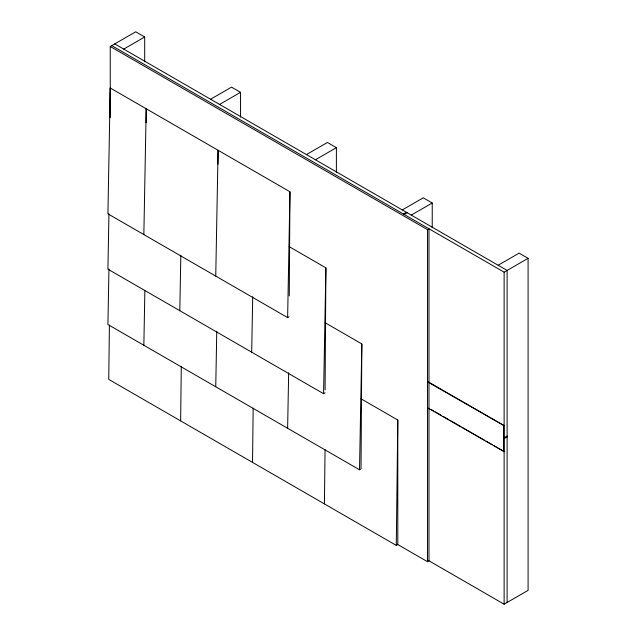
<?xml version="1.0" encoding="UTF-8"?>
<svg xmlns="http://www.w3.org/2000/svg" width="636" height="636" viewBox="0 0 636 636"><rect width="100%" height="100%" fill="white"/><g stroke="black" fill="none" stroke-linecap="round" stroke-linejoin="round"><path stroke-width="0.95" d="M110.052 117.763L110.251 88.007L289.96 191.762L289.269 295.915M146.097 122.645L146.193 108.756L143.855 234.597M217.981 164.144L218.076 150.255L215.747 276.096M325.091 389.86L325.902 267.851L289.11 246.601M325.052 322.69L361.844 343.941L361.017 468.931L359.515 469.781L107.913 324.519L108.947 269.028M109.4 325.099L108.748 379.39L396.292 545.402L397.794 544.543L397.794 420.03L360.994 398.78M180.632 420.897L181.284 366.598M252.524 462.396L253.168 408.105M324.408 503.903L325.052 449.604M396.292 545.402L397.794 420.03M110.251 88.007L107.913 213.839L287.631 317.603L289.126 316.744M108.947 213.688L107.913 269.179L323.573 393.692L325.075 392.841M143.855 345.269L144.865 290.771M179.805 310.686L180.831 255.195M215.747 386.775L216.773 331.284M251.689 352.185L252.715 296.694M287.631 317.603L289.96 191.762M287.631 428.274L288.657 372.783M323.573 393.692L325.902 267.851M359.515 469.781L361.844 343.941M110.251 116.873L110.251 46.5L135.707 31.8L144.69 36.991L144.69 61.764M123.726 49.091L144.69 36.991M210.588 99.24L231.552 87.14L240.543 92.323L240.543 117.104M219.571 104.431L240.543 92.323M306.433 154.58L327.405 142.472L336.388 147.663L336.388 172.443M315.424 159.771L336.388 147.663M402.286 209.92L423.25 197.812L432.234 203.003L432.234 227.775M403.407 214.022L406.404 212.297M404.154 214.459L407.151 212.726M411.269 215.103L432.234 203.003M110.251 46.5L427.479 229.652L428.982 228.785L428.982 560.817L427.479 561.683L397.389 544.313M498.131 265.252L519.095 253.152L528.087 258.335L528.087 590.367L504.125 604.2L428.402 560.483M111.745 45.633L504.125 272.168L528.087 258.335M428.044 382.141L504.125 425.651L428.402 381.934M504.125 437.751L507.115 436.026M504.125 438.617L507.115 436.892M428.044 408.081L504.125 451.592L493.798 445.629M114.742 43.908L507.115 270.443L507.115 602.467M430.977 409.361L433.561 410.848M435.286 411.842L441.305 415.324M443.03 416.318L449.048 419.792M450.773 420.786L461.1 426.748M462.817 427.742L484.33 440.16M486.055 441.153L492.073 444.636M504.125 272.168L504.125 604.2M503.76 425.858L503.76 451.798M427.479 229.652L427.479 561.683"/></g></svg>
